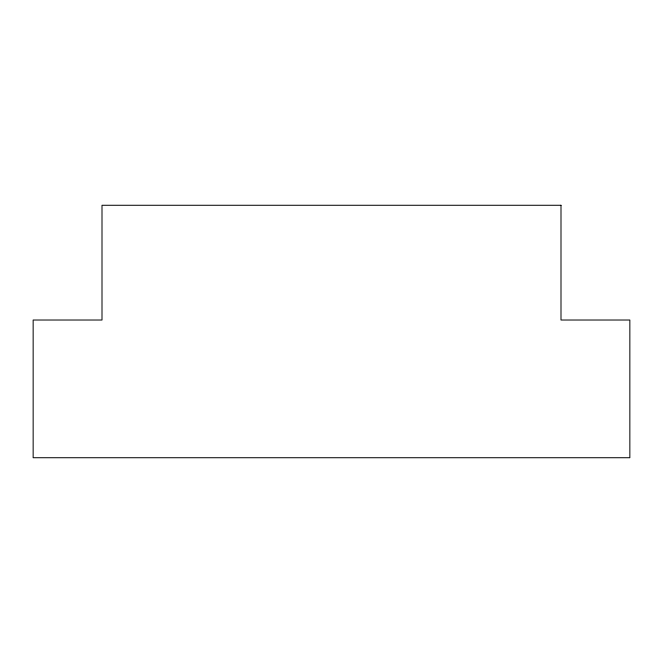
<?xml version="1.0" encoding="UTF-8"?>
<svg xmlns="http://www.w3.org/2000/svg" width="663" height="663" viewBox="0 0 663 663"><rect width="100%" height="100%" fill="white"/><g stroke="black" fill="none" stroke-linecap="round" stroke-linejoin="round"><path stroke-width="0.99" d="M560.997 205.273L102.003 205.273L102.003 320.022L33.15 320.022L33.15 457.727L629.85 457.727L629.85 320.022L560.997 320.022L560.997 205.273"/></g></svg>
